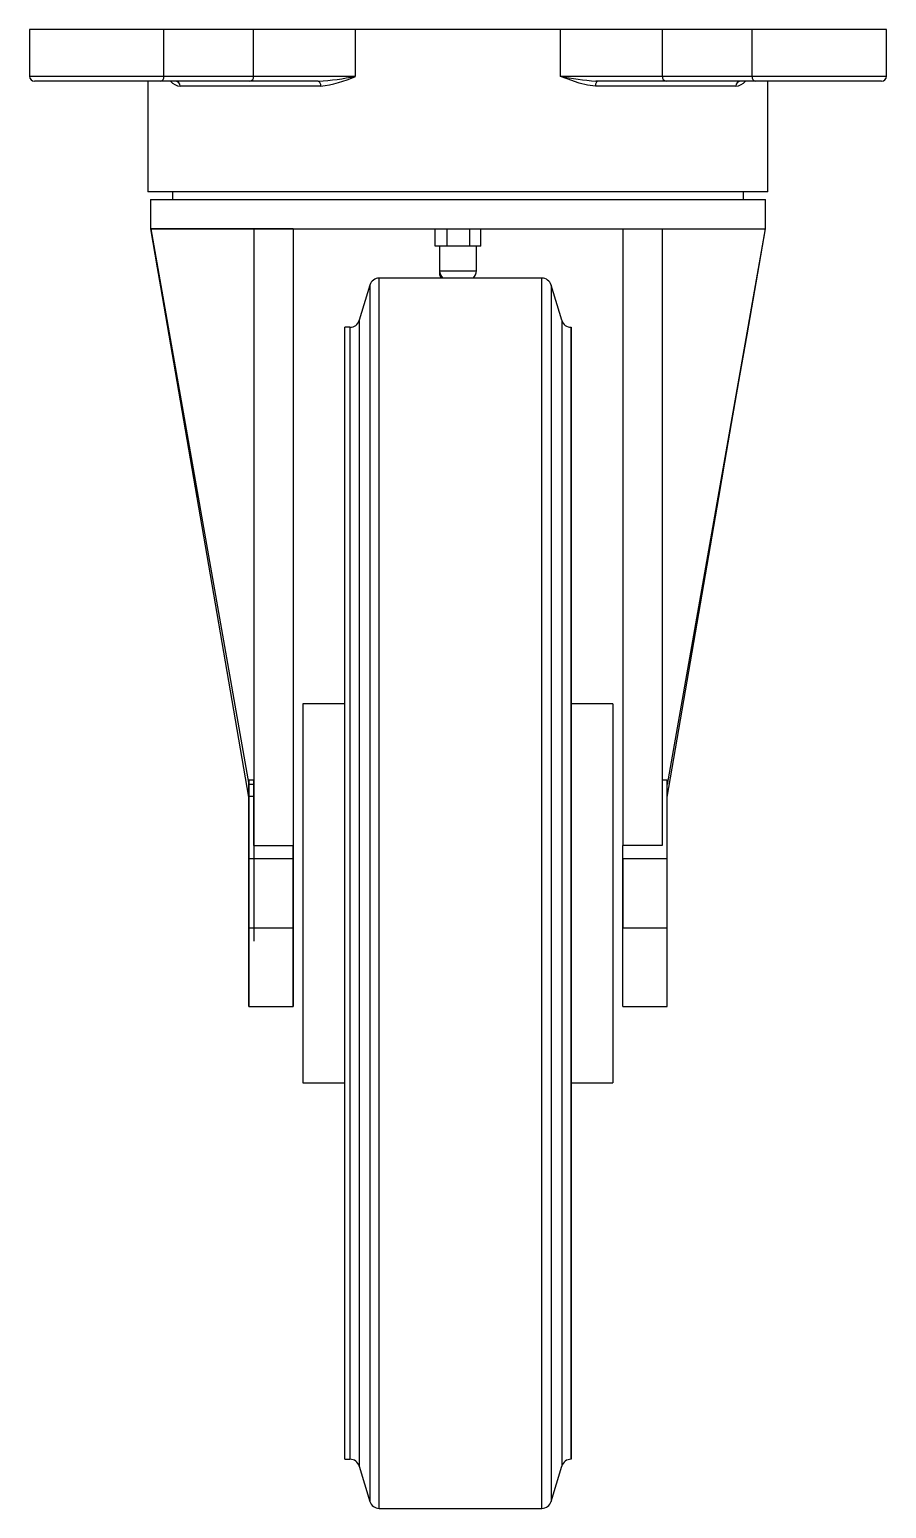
# Model space of a CAD drawing. Extents: x 10 to 761, y 10 to 873.
# Drawn here: x 586.8 to 760.9, y 325.1 to 625.6 of the extents above; entities that cross this region are included whole.
import ezdxf

# ---------------------------------------------------------------- set-up
doc = ezdxf.new("R2010")
doc.units = 0
doc.layers.get('0').update_dxf_attribs({"linetype": 'CONTINUOUS'})

msp = doc.modelspace()

# ---------------------------------------------------------------- linework, layer by layer
at = {"color": 7, "linetype": 'CONTINUOUS'}
for p, q in [((586.76, 625.61), (586.76, 616.11)), ((614.07, 625.61), (586.76, 625.61)), ((632.26, 625.61), (614.07, 625.61)), ((614.07, 616.11), (614.07, 625.61)), ((653.01, 625.61), (632.26, 625.61)), ((632.26, 616.11), (632.26, 625.61)), ((694.64, 625.61), (653.01, 625.61)), ((653.01, 616.11), (653.01, 625.61)), ((715.39, 625.61), (694.64, 625.61)), ((694.64, 616.11), (694.64, 625.61)), ((733.57, 625.61), (715.39, 625.61)), ((715.39, 616.11), (715.39, 625.61)), ((760.89, 625.61), (733.57, 625.61)), ((733.57, 616.11), (733.57, 625.61)), ((760.89, 616.11), (760.89, 625.61)), ((586.76, 616.11), (614.07, 616.11)), ((614.07, 616.11), (632.26, 616.11)), ((632.26, 616.11), (653.01, 616.11)), ((694.64, 616.11), (715.39, 616.11)), ((715.39, 616.11), (733.57, 616.11)), ((733.57, 616.11), (760.89, 616.11)), ((613.37, 615.11), (587.76, 615.11)), ((610.82, 615.11), (610.82, 592.61)), ((631.55, 615.11), (613.37, 615.11)), ((645.88, 614.11), (617.36, 614.11)), ((645.44, 615.11), (631.55, 615.11)), ((730.29, 614.11), (701.77, 614.11)), ((702.21, 615.11), (701.85, 615.14)), ((716.1, 615.11), (702.21, 615.11)), ((734.28, 615.11), (716.1, 615.11)), ((759.89, 615.11), (734.28, 615.11)), ((736.82, 592.61), (736.82, 615.11)), ((736.82, 592.61), (610.82, 592.61)), ((615.82, 592.61), (615.82, 591.11)), ((731.82, 591.11), (731.82, 592.61)), ((611.32, 591.11), (611.32, 585.11)), ((611.32, 591.11), (736.32, 591.11)), ((736.32, 585.11), (736.32, 591.11)), ((611.32, 585.11), (611.42, 585.11)), ((611.42, 585.11), (611.32, 585.11)), ((611.42, 585.11), (631.32, 472.19)), ((620.83, 530.52), (611.42, 585.11)), ((611.42, 585.11), (632.32, 585.11)), ((632.32, 585.11), (611.42, 585.11)), ((632.32, 585.11), (632.32, 459.83)), ((632.32, 585.11), (640.32, 585.11)), ((640.32, 585.11), (632.32, 585.11)), ((632.32, 585.11), (632.32, 472.19)), ((632.32, 585.11), (632.32, 469.77)), ((640.32, 585.11), (640.32, 459.83)), ((640.32, 585.11), (640.32, 440.39)), ((669.21, 581.61), (669.21, 585.11)), ((671.63, 581.61), (671.63, 585.11)), ((676.25, 581.61), (676.25, 585.11)), ((678.44, 581.61), (678.44, 585.11)), ((707.32, 585.11), (707.32, 459.83)), ((715.32, 585.11), (715.32, 459.83)), ((736.23, 585.11), (716.32, 472.19)), ((671.63, 581.61), (669.21, 581.61)), ((670.07, 581.61), (670.07, 576.61)), ((676.25, 581.61), (671.63, 581.61)), ((678.44, 581.61), (676.25, 581.61)), ((677.57, 576.61), (677.57, 581.61)), ((690.85, 575.11), (657.82, 575.11)), ((657.82, 325.11), (657.82, 575.11)), ((670.07, 576.61), (677.57, 576.61)), ((670.41, 575.5), (670.59, 575.11)), ((690.85, 325.11), (690.85, 575.11)), ((655.91, 573.68), (653.76, 566.53)), ((655.91, 573.68), (655.91, 326.53)), ((694.91, 566.53), (692.76, 573.68)), ((692.76, 573.68), (692.76, 326.53)), ((651.85, 565.11), (650.82, 565.11)), ((650.82, 450.11), (650.82, 565.11)), ((651.85, 565.11), (651.85, 335.11)), ((653.76, 566.53), (653.76, 333.68)), ((694.91, 566.53), (694.91, 333.68)), ((696.82, 565.11), (696.82, 335.11)), ((696.82, 450.11), (696.82, 565.11)), ((631.32, 469.65), (620.83, 530.52)), ((716.32, 469.65), (726.82, 530.52)), ((650.82, 488.61), (642.32, 488.61)), ((642.32, 488.61), (642.32, 411.61)), ((705.32, 488.61), (696.82, 488.61)), ((705.32, 488.61), (705.32, 411.61)), ((632.32, 473.11), (631.32, 473.11)), ((631.32, 427.11), (631.32, 473.11)), ((631.32, 473.11), (631.32, 472.19)), ((632.32, 472.19), (631.32, 472.19)), ((631.32, 472.19), (631.32, 469.65)), ((632.32, 459.83), (632.32, 473.1)), ((716.32, 473.11), (715.32, 473.11)), ((716.32, 427.11), (716.32, 473.11)), ((632.32, 469.77), (631.32, 469.77)), ((631.32, 469.77), (631.32, 427.11)), ((631.32, 469.77), (631.32, 469.65)), ((632.32, 469.77), (632.32, 440.39)), ((632.32, 459.83), (640.32, 459.83)), ((640.32, 427.11), (640.32, 459.83)), ((707.32, 427.11), (707.32, 459.83)), ((715.32, 459.83), (707.32, 459.83)), ((631.32, 443.11), (631.32, 457.11)), ((640.32, 457.11), (631.32, 457.11)), ((640.32, 443.11), (640.32, 457.11)), ((707.32, 457.11), (707.32, 443.11)), ((716.32, 457.11), (707.32, 457.11)), ((716.32, 443.11), (716.32, 457.11)), ((650.82, 335.11), (650.82, 450.11)), ((696.82, 335.11), (696.82, 450.11)), ((631.32, 443.11), (640.32, 443.11)), ((707.32, 443.11), (716.32, 443.11)), ((640.32, 440.39), (640.32, 427.11)), ((631.32, 427.11), (640.32, 427.11)), ((707.32, 427.11), (716.32, 427.11)), ((642.32, 411.61), (650.82, 411.61)), ((696.82, 411.61), (705.32, 411.61)), ((650.82, 335.11), (651.85, 335.11)), ((653.76, 333.68), (655.91, 326.53)), ((692.76, 326.53), (694.91, 333.68)), ((657.82, 325.11), (690.85, 325.11))]:
    msp.add_line(p, q, dxfattribs=at)
at = {"color": 7, "linetype": 'CONTINUOUS', "flags": 128}
for points in [[(701.77, 614.11), (700.12, 614.28), (698.48, 614.69), (696.01, 615.57), (694.66, 616.1), (694.64, 616.11)], [(645.44, 615.11), (645.52, 615.09), (645.61, 615.03), (645.68, 614.94), (645.75, 614.82), (645.8, 614.66), (645.85, 614.49), (645.87, 614.3), (645.88, 614.11)], [(702.21, 615.11), (702.12, 615.09), (702.04, 615.03), (701.96, 614.94), (701.9, 614.82), (701.84, 614.66), (701.8, 614.49), (701.78, 614.3), (701.77, 614.11)], [(611.32, 585.11), (612.71, 577.21), (614.12, 569.1), (615.58, 560.77), (617.16, 551.7), (618.91, 541.63), (620.83, 530.52)], [(707.32, 585.11), (709.42, 585.11), (711.45, 585.11), (713.42, 585.11), (715.32, 585.11)], [(726.82, 530.52), (728.06, 537.73), (729.41, 545.56), (730.9, 554.08), (732.56, 563.61), (734.41, 574.18), (736.32, 585.11)], [(736.32, 585.11), (736.32, 585.11), (736.23, 585.11)], [(670.07, 576.6), (670.08, 576.07), (670.31, 575.11)]]:
    msp.add_lwpolyline(points, dxfattribs=at)
at = {"color": 7, "linetype": 'CONTINUOUS'}
for points in [[(611.42, 585.11, 0), (611.43, 585.11, 0), (611.45, 585.11, 0), (611.46, 585.11, 0), (611.48, 585.11, 0), (611.49, 585.11, 0), (611.5, 585.11, 0), (611.52, 585.11, 0), (611.53, 585.11, 0), (611.55, 585.11, 0), (611.56, 585.11, 0), (611.57, 585.11, 0), (611.59, 585.11, 0), (611.6, 585.11, 0), (611.62, 585.11, 0), (611.63, 585.11, 0), (611.65, 585.11, 0), (611.66, 585.11, 0), (611.68, 585.11, 0), (611.69, 585.11, 0), (611.71, 585.11, 0), (611.73, 585.11, 0), (611.74, 585.11, 0), (611.76, 585.11, 0), (611.77, 585.11, 0), (611.79, 585.11, 0), (611.81, 585.11, 0), (611.83, 585.11, 0), (611.84, 585.11, 0), (611.86, 585.11, 0), (611.88, 585.11, 0), (611.9, 585.11, 0), (611.92, 585.11, 0), (611.94, 585.11, 0), (611.96, 585.11, 0), (611.98, 585.11, 0), (612, 585.11, 0), (612.02, 585.11, 0), (612.04, 585.11, 0), (612.06, 585.11, 0), (612.08, 585.11, 0), (612.1, 585.11, 0), (612.13, 585.11, 0), (612.15, 585.11, 0), (612.17, 585.11, 0), (612.2, 585.11, 0), (612.22, 585.11, 0), (612.25, 585.11, 0), (612.27, 585.11, 0), (612.3, 585.11, 0), (612.32, 585.11, 0), (612.35, 585.11, 0), (612.38, 585.11, 0), (612.41, 585.11, 0), (612.43, 585.11, 0), (612.46, 585.11, 0), (612.49, 585.11, 0), (612.52, 585.11, 0), (612.55, 585.11, 0), (612.58, 585.11, 0), (612.61, 585.11, 0), (612.64, 585.11, 0), (612.68, 585.11, 0), (612.71, 585.11, 0), (612.74, 585.11, 0), (612.77, 585.11, 0), (612.81, 585.11, 0), (612.84, 585.11, 0), (612.88, 585.11, 0), (612.91, 585.11, 0), (612.95, 585.11, 0), (612.98, 585.11, 0), (613.02, 585.11, 0), (613.05, 585.11, 0), (613.09, 585.11, 0), (613.13, 585.11, 0), (613.17, 585.11, 0), (613.21, 585.11, 0), (613.24, 585.11, 0), (613.28, 585.11, 0), (613.32, 585.11, 0), (613.36, 585.11, 0), (613.4, 585.11, 0), (613.44, 585.11, 0), (613.48, 585.11, 0), (613.52, 585.11, 0), (613.56, 585.11, 0), (613.61, 585.11, 0), (613.65, 585.11, 0), (613.69, 585.11, 0), (613.73, 585.11, 0), (613.77, 585.11, 0), (613.82, 585.11, 0), (613.86, 585.11, 0), (613.91, 585.11, 0), (613.95, 585.11, 0), (613.99, 585.11, 0), (614.04, 585.11, 0), (614.09, 585.11, 0), (614.13, 585.11, 0), (614.18, 585.11, 0), (614.22, 585.11, 0), (614.27, 585.11, 0), (614.32, 585.11, 0), (614.37, 585.11, 0), (614.41, 585.11, 0), (614.46, 585.11, 0), (614.51, 585.11, 0), (614.56, 585.11, 0), (614.61, 585.11, 0), (614.66, 585.11, 0), (614.71, 585.11, 0), (614.76, 585.11, 0), (614.81, 585.11, 0), (614.86, 585.11, 0), (614.91, 585.11, 0), (614.96, 585.11, 0), (615.01, 585.11, 0), (615.07, 585.11, 0), (615.12, 585.11, 0), (615.17, 585.11, 0), (615.23, 585.11, 0), (615.28, 585.11, 0), (615.33, 585.11, 0), (615.39, 585.11, 0), (615.44, 585.11, 0), (615.5, 585.11, 0), (615.55, 585.11, 0), (615.61, 585.11, 0), (615.67, 585.11, 0), (615.72, 585.11, 0), (615.78, 585.11, 0), (615.84, 585.11, 0), (615.89, 585.11, 0), (615.95, 585.11, 0), (616.01, 585.11, 0), (616.07, 585.11, 0), (616.13, 585.11, 0), (616.19, 585.11, 0), (616.25, 585.11, 0), (616.31, 585.11, 0), (616.37, 585.11, 0), (616.43, 585.11, 0), (616.49, 585.11, 0), (616.55, 585.11, 0), (616.62, 585.11, 0), (616.68, 585.11, 0), (616.74, 585.11, 0), (616.8, 585.11, 0), (616.87, 585.11, 0), (616.93, 585.11, 0), (616.99, 585.11, 0), (617.06, 585.11, 0), (617.12, 585.11, 0), (617.19, 585.11, 0), (617.25, 585.11, 0), (617.32, 585.11, 0), (617.39, 585.11, 0), (617.45, 585.11, 0), (617.52, 585.11, 0), (617.59, 585.11, 0), (617.65, 585.11, 0), (617.72, 585.11, 0), (617.79, 585.11, 0), (617.86, 585.11, 0), (617.93, 585.11, 0), (618, 585.11, 0), (618.07, 585.11, 0), (618.14, 585.11, 0), (618.21, 585.11, 0), (618.28, 585.11, 0), (618.35, 585.11, 0), (618.42, 585.11, 0), (618.49, 585.11, 0), (618.57, 585.11, 0), (618.64, 585.11, 0), (618.71, 585.11, 0), (618.78, 585.11, 0), (618.86, 585.11, 0), (618.93, 585.11, 0), (619, 585.11, 0), (619.08, 585.11, 0), (619.15, 585.11, 0), (619.23, 585.11, 0), (619.3, 585.11, 0), (619.38, 585.11, 0), (619.46, 585.11, 0), (619.53, 585.11, 0), (619.61, 585.11, 0), (619.69, 585.11, 0), (619.76, 585.11, 0), (619.84, 585.11, 0), (619.92, 585.11, 0), (620, 585.11, 0), (620.08, 585.11, 0), (620.16, 585.11, 0), (620.24, 585.11, 0), (620.32, 585.11, 0), (620.39, 585.11, 0), (620.48, 585.11, 0), (620.56, 585.11, 0), (620.64, 585.11, 0), (620.72, 585.11, 0), (620.8, 585.11, 0), (620.88, 585.11, 0), (620.97, 585.11, 0), (621.05, 585.11, 0), (621.13, 585.11, 0), (621.21, 585.11, 0), (621.3, 585.11, 0), (621.38, 585.11, 0), (621.47, 585.11, 0), (621.55, 585.11, 0), (621.63, 585.11, 0), (621.72, 585.11, 0), (621.81, 585.11, 0), (621.89, 585.11, 0), (621.98, 585.11, 0), (622.07, 585.11, 0), (622.15, 585.11, 0), (622.24, 585.11, 0), (622.33, 585.11, 0), (622.41, 585.11, 0), (622.5, 585.11, 0), (622.59, 585.11, 0), (622.68, 585.11, 0), (622.77, 585.11, 0), (622.86, 585.11, 0), (622.95, 585.11, 0), (623.04, 585.11, 0), (623.13, 585.11, 0), (623.22, 585.11, 0), (623.31, 585.11, 0), (623.4, 585.11, 0), (623.49, 585.11, 0), (623.58, 585.11, 0), (623.67, 585.11, 0), (623.77, 585.11, 0), (623.86, 585.11, 0), (623.95, 585.11, 0), (624.04, 585.11, 0), (624.14, 585.11, 0), (624.23, 585.11, 0), (624.33, 585.11, 0), (624.42, 585.11, 0), (624.51, 585.11, 0), (624.61, 585.11, 0), (624.7, 585.11, 0), (624.8, 585.11, 0), (624.9, 585.11, 0), (624.99, 585.11, 0), (625.09, 585.11, 0), (625.18, 585.11, 0), (625.28, 585.11, 0), (625.38, 585.11, 0), (625.48, 585.11, 0), (625.58, 585.11, 0), (625.67, 585.11, 0), (625.77, 585.11, 0), (625.87, 585.11, 0), (625.97, 585.11, 0), (626.07, 585.11, 0), (626.17, 585.11, 0), (626.27, 585.11, 0), (626.37, 585.11, 0), (626.47, 585.11, 0), (626.57, 585.11, 0), (626.67, 585.11, 0), (626.77, 585.11, 0), (626.87, 585.11, 0), (626.98, 585.11, 0), (627.08, 585.11, 0), (627.18, 585.11, 0), (627.28, 585.11, 0), (627.39, 585.11, 0), (627.49, 585.11, 0), (627.6, 585.11, 0), (627.7, 585.11, 0), (627.8, 585.11, 0), (627.91, 585.11, 0), (628.01, 585.11, 0), (628.12, 585.11, 0), (628.22, 585.11, 0), (628.33, 585.11, 0), (628.44, 585.11, 0), (628.54, 585.11, 0), (628.65, 585.11, 0), (628.76, 585.11, 0), (628.87, 585.11, 0), (628.97, 585.11, 0), (629.08, 585.11, 0), (629.19, 585.11, 0), (629.3, 585.11, 0), (629.41, 585.11, 0), (629.52, 585.11, 0), (629.63, 585.11, 0), (629.74, 585.11, 0), (629.85, 585.11, 0), (629.96, 585.11, 0), (630.07, 585.11, 0), (630.18, 585.11, 0), (630.29, 585.11, 0), (630.4, 585.11, 0), (630.51, 585.11, 0), (630.63, 585.11, 0), (630.74, 585.11, 0), (630.85, 585.11, 0), (630.96, 585.11, 0), (631.08, 585.11, 0), (631.19, 585.11, 0), (631.3, 585.11, 0), (631.42, 585.11, 0), (631.53, 585.11, 0), (631.64, 585.11, 0), (631.76, 585.11, 0), (631.87, 585.11, 0), (631.98, 585.11, 0), (632.1, 585.11, 0), (632.21, 585.11, 0), (632.32, 585.11, 0)], [(640.32, 585.11, 0), (640.47, 585.11, 0), (640.62, 585.11, 0), (640.76, 585.11, 0), (640.91, 585.11, 0), (641.05, 585.11, 0), (641.2, 585.11, 0), (641.35, 585.11, 0), (641.49, 585.11, 0), (641.64, 585.11, 0), (641.79, 585.11, 0), (641.93, 585.11, 0), (642.08, 585.11, 0), (642.23, 585.11, 0), (642.37, 585.11, 0), (642.52, 585.11, 0), (642.67, 585.11, 0), (642.81, 585.11, 0), (642.96, 585.11, 0), (643.11, 585.11, 0), (643.26, 585.11, 0), (643.4, 585.11, 0), (643.55, 585.11, 0), (643.7, 585.11, 0), (643.85, 585.11, 0), (644, 585.11, 0), (644.15, 585.11, 0), (644.3, 585.11, 0), (644.45, 585.11, 0), (644.6, 585.11, 0), (644.75, 585.11, 0), (644.9, 585.11, 0), (645.05, 585.11, 0), (645.2, 585.11, 0), (645.35, 585.11, 0), (645.5, 585.11, 0), (645.65, 585.11, 0), (645.8, 585.11, 0), (645.96, 585.11, 0), (646.11, 585.11, 0), (646.26, 585.11, 0), (646.41, 585.11, 0), (646.57, 585.11, 0), (646.72, 585.11, 0), (646.87, 585.11, 0), (647.03, 585.11, 0), (647.18, 585.11, 0), (647.34, 585.11, 0), (647.49, 585.11, 0), (647.64, 585.11, 0), (647.8, 585.11, 0), (647.95, 585.11, 0), (648.11, 585.11, 0), (648.26, 585.11, 0), (648.42, 585.11, 0), (648.58, 585.11, 0), (648.73, 585.11, 0), (648.89, 585.11, 0), (649.05, 585.11, 0), (649.2, 585.11, 0), (649.36, 585.11, 0), (649.52, 585.11, 0), (649.67, 585.11, 0), (649.83, 585.11, 0), (649.99, 585.11, 0), (650.15, 585.11, 0), (650.3, 585.11, 0), (650.46, 585.11, 0), (650.62, 585.11, 0), (650.78, 585.11, 0), (650.94, 585.11, 0), (651.1, 585.11, 0), (651.26, 585.11, 0), (651.41, 585.11, 0), (651.57, 585.11, 0), (651.73, 585.11, 0), (651.89, 585.11, 0), (652.05, 585.11, 0), (652.21, 585.11, 0), (652.37, 585.11, 0), (652.53, 585.11, 0), (652.69, 585.11, 0), (652.85, 585.11, 0), (653.01, 585.11, 0), (653.17, 585.11, 0), (653.34, 585.11, 0), (653.5, 585.11, 0), (653.66, 585.11, 0), (653.82, 585.11, 0), (653.98, 585.11, 0), (654.14, 585.11, 0), (654.3, 585.11, 0), (654.47, 585.11, 0), (654.63, 585.11, 0), (654.79, 585.11, 0), (654.95, 585.11, 0), (655.11, 585.11, 0), (655.28, 585.11, 0), (655.44, 585.11, 0), (655.6, 585.11, 0), (655.77, 585.11, 0), (655.93, 585.11, 0), (656.09, 585.11, 0), (656.26, 585.11, 0), (656.42, 585.11, 0), (656.58, 585.11, 0), (656.75, 585.11, 0), (656.91, 585.11, 0), (657.08, 585.11, 0), (657.24, 585.11, 0), (657.4, 585.11, 0), (657.57, 585.11, 0), (657.73, 585.11, 0), (657.9, 585.11, 0), (658.06, 585.11, 0), (658.23, 585.11, 0), (658.39, 585.11, 0), (658.56, 585.11, 0), (658.72, 585.11, 0), (658.89, 585.11, 0), (659.05, 585.11, 0), (659.22, 585.11, 0), (659.38, 585.11, 0), (659.55, 585.11, 0), (659.72, 585.11, 0), (659.88, 585.11, 0), (660.05, 585.11, 0), (660.22, 585.11, 0), (660.38, 585.11, 0), (660.55, 585.11, 0), (660.72, 585.11, 0), (660.88, 585.11, 0), (661.05, 585.11, 0), (661.22, 585.11, 0), (661.38, 585.11, 0), (661.55, 585.11, 0), (661.72, 585.11, 0), (661.88, 585.11, 0), (662.05, 585.11, 0), (662.22, 585.11, 0), (662.38, 585.11, 0), (662.55, 585.11, 0), (662.72, 585.11, 0), (662.89, 585.11, 0), (663.06, 585.11, 0), (663.22, 585.11, 0), (663.39, 585.11, 0), (663.56, 585.11, 0), (663.73, 585.11, 0), (663.9, 585.11, 0), (664.07, 585.11, 0), (664.23, 585.11, 0), (664.4, 585.11, 0), (664.57, 585.11, 0), (664.74, 585.11, 0), (664.91, 585.11, 0), (665.08, 585.11, 0), (665.24, 585.11, 0), (665.41, 585.11, 0), (665.58, 585.11, 0), (665.75, 585.11, 0), (665.92, 585.11, 0), (666.09, 585.11, 0), (666.26, 585.11, 0), (666.43, 585.11, 0), (666.6, 585.11, 0), (666.77, 585.11, 0), (666.94, 585.11, 0), (667.11, 585.11, 0), (667.27, 585.11, 0), (667.44, 585.11, 0), (667.61, 585.11, 0), (667.78, 585.11, 0), (667.95, 585.11, 0), (668.12, 585.11, 0), (668.29, 585.11, 0), (668.46, 585.11, 0), (668.63, 585.11, 0), (668.8, 585.11, 0), (668.97, 585.11, 0), (669.14, 585.11, 0), (669.31, 585.11, 0), (669.48, 585.11, 0), (669.65, 585.11, 0), (669.82, 585.11, 0), (669.99, 585.11, 0), (670.16, 585.11, 0), (670.33, 585.11, 0), (670.5, 585.11, 0), (670.67, 585.11, 0), (670.84, 585.11, 0), (671.01, 585.11, 0), (671.18, 585.11, 0), (671.35, 585.11, 0), (671.52, 585.11, 0), (671.69, 585.11, 0), (671.86, 585.11, 0), (672.03, 585.11, 0), (672.21, 585.11, 0), (672.37, 585.11, 0), (672.55, 585.11, 0), (672.72, 585.11, 0), (672.89, 585.11, 0), (673.06, 585.11, 0), (673.23, 585.11, 0), (673.4, 585.11, 0), (673.57, 585.11, 0), (673.74, 585.11, 0), (673.91, 585.11, 0), (674.08, 585.11, 0), (674.25, 585.11, 0), (674.42, 585.11, 0), (674.59, 585.11, 0), (674.76, 585.11, 0), (674.93, 585.11, 0), (675.1, 585.11, 0), (675.27, 585.11, 0), (675.44, 585.11, 0), (675.61, 585.11, 0), (675.78, 585.11, 0), (675.95, 585.11, 0), (676.12, 585.11, 0), (676.29, 585.11, 0), (676.46, 585.11, 0), (676.63, 585.11, 0), (676.8, 585.11, 0), (676.98, 585.11, 0), (677.14, 585.11, 0), (677.32, 585.11, 0), (677.49, 585.11, 0), (677.65, 585.11, 0), (677.83, 585.11, 0), (678, 585.11, 0), (678.16, 585.11, 0), (678.34, 585.11, 0), (678.5, 585.11, 0), (678.67, 585.11, 0), (678.85, 585.11, 0), (679.01, 585.11, 0), (679.18, 585.11, 0), (679.36, 585.11, 0), (679.52, 585.11, 0), (679.69, 585.11, 0), (679.86, 585.11, 0), (680.03, 585.11, 0), (680.2, 585.11, 0), (680.37, 585.11, 0), (680.54, 585.11, 0), (680.71, 585.11, 0), (680.88, 585.11, 0), (681.05, 585.11, 0), (681.22, 585.11, 0), (681.39, 585.11, 0), (681.56, 585.11, 0), (681.73, 585.11, 0), (681.89, 585.11, 0), (682.06, 585.11, 0), (682.23, 585.11, 0), (682.4, 585.11, 0), (682.57, 585.11, 0), (682.74, 585.11, 0), (682.91, 585.11, 0), (683.08, 585.11, 0), (683.25, 585.11, 0), (683.41, 585.11, 0), (683.58, 585.11, 0), (683.75, 585.11, 0), (683.92, 585.11, 0), (684.09, 585.11, 0), (684.25, 585.11, 0), (684.42, 585.11, 0), (684.59, 585.11, 0), (684.76, 585.11, 0), (684.93, 585.11, 0), (685.09, 585.11, 0), (685.26, 585.11, 0), (685.43, 585.11, 0), (685.6, 585.11, 0), (685.76, 585.11, 0), (685.93, 585.11, 0), (686.1, 585.11, 0), (686.26, 585.11, 0), (686.43, 585.11, 0), (686.6, 585.11, 0), (686.77, 585.11, 0), (686.93, 585.11, 0), (687.1, 585.11, 0), (687.27, 585.11, 0), (687.43, 585.11, 0), (687.6, 585.11, 0), (687.76, 585.11, 0), (687.93, 585.11, 0), (688.1, 585.11, 0), (688.26, 585.11, 0), (688.43, 585.11, 0), (688.59, 585.11, 0), (688.76, 585.11, 0), (688.92, 585.11, 0), (689.09, 585.11, 0), (689.25, 585.11, 0), (689.42, 585.11, 0), (689.59, 585.11, 0), (689.75, 585.11, 0), (689.91, 585.11, 0), (690.08, 585.11, 0), (690.24, 585.11, 0), (690.41, 585.11, 0), (690.57, 585.11, 0), (690.74, 585.11, 0), (690.9, 585.11, 0), (691.06, 585.11, 0), (691.23, 585.11, 0), (691.39, 585.11, 0), (691.55, 585.11, 0), (691.72, 585.11, 0), (691.88, 585.11, 0), (692.04, 585.11, 0), (692.21, 585.11, 0), (692.37, 585.11, 0), (692.53, 585.11, 0), (692.7, 585.11, 0), (692.86, 585.11, 0), (693.02, 585.11, 0), (693.18, 585.11, 0), (693.34, 585.11, 0), (693.5, 585.11, 0), (693.67, 585.11, 0), (693.83, 585.11, 0), (693.99, 585.11, 0), (694.15, 585.11, 0), (694.31, 585.11, 0), (694.47, 585.11, 0), (694.63, 585.11, 0), (694.79, 585.11, 0), (694.95, 585.11, 0), (695.12, 585.11, 0), (695.27, 585.11, 0), (695.43, 585.11, 0), (695.6, 585.11, 0), (695.75, 585.11, 0), (695.91, 585.11, 0), (696.07, 585.11, 0), (696.23, 585.11, 0), (696.39, 585.11, 0), (696.55, 585.11, 0), (696.71, 585.11, 0), (696.87, 585.11, 0), (697.03, 585.11, 0), (697.18, 585.11, 0), (697.34, 585.11, 0), (697.5, 585.11, 0), (697.66, 585.11, 0), (697.82, 585.11, 0), (697.97, 585.11, 0), (698.13, 585.11, 0), (698.29, 585.11, 0), (698.44, 585.11, 0), (698.6, 585.11, 0), (698.76, 585.11, 0), (698.91, 585.11, 0), (699.07, 585.11, 0), (699.23, 585.11, 0), (699.38, 585.11, 0), (699.54, 585.11, 0), (699.69, 585.11, 0), (699.85, 585.11, 0), (700, 585.11, 0), (700.16, 585.11, 0), (700.31, 585.11, 0), (700.47, 585.11, 0), (700.62, 585.11, 0), (700.77, 585.11, 0), (700.93, 585.11, 0), (701.08, 585.11, 0), (701.23, 585.11, 0), (701.39, 585.11, 0), (701.54, 585.11, 0), (701.69, 585.11, 0), (701.84, 585.11, 0), (702, 585.11, 0), (702.15, 585.11, 0), (702.3, 585.11, 0), (702.45, 585.11, 0), (702.6, 585.11, 0), (702.75, 585.11, 0), (702.9, 585.11, 0), (703.05, 585.11, 0), (703.2, 585.11, 0), (703.35, 585.11, 0), (703.5, 585.11, 0), (703.65, 585.11, 0), (703.8, 585.11, 0), (703.95, 585.11, 0), (704.09, 585.11, 0), (704.24, 585.11, 0), (704.39, 585.11, 0), (704.54, 585.11, 0), (704.68, 585.11, 0), (704.83, 585.11, 0), (704.98, 585.11, 0), (705.13, 585.11, 0), (705.27, 585.11, 0), (705.42, 585.11, 0), (705.57, 585.11, 0), (705.72, 585.11, 0), (705.86, 585.11, 0), (706.01, 585.11, 0), (706.15, 585.11, 0), (706.3, 585.11, 0), (706.45, 585.11, 0), (706.59, 585.11, 0), (706.74, 585.11, 0), (706.88, 585.11, 0), (707.03, 585.11, 0), (707.18, 585.11, 0), (707.32, 585.11, 0)], [(715.32, 585.11, 0), (715.44, 585.11, 0), (715.55, 585.11, 0), (715.66, 585.11, 0), (715.78, 585.11, 0), (715.89, 585.11, 0), (716, 585.11, 0), (716.12, 585.11, 0), (716.23, 585.11, 0), (716.34, 585.11, 0), (716.46, 585.11, 0), (716.57, 585.11, 0), (716.68, 585.11, 0), (716.8, 585.11, 0), (716.91, 585.11, 0), (717.02, 585.11, 0), (717.13, 585.11, 0), (717.24, 585.11, 0), (717.36, 585.11, 0), (717.47, 585.11, 0), (717.58, 585.11, 0), (717.69, 585.11, 0), (717.8, 585.11, 0), (717.91, 585.11, 0), (718.02, 585.11, 0), (718.13, 585.11, 0), (718.24, 585.11, 0), (718.35, 585.11, 0), (718.46, 585.11, 0), (718.57, 585.11, 0), (718.67, 585.11, 0), (718.78, 585.11, 0), (718.89, 585.11, 0), (719, 585.11, 0), (719.1, 585.11, 0), (719.21, 585.11, 0), (719.32, 585.11, 0), (719.42, 585.11, 0), (719.53, 585.11, 0), (719.63, 585.11, 0), (719.74, 585.11, 0), (719.84, 585.11, 0), (719.95, 585.11, 0), (720.05, 585.11, 0), (720.16, 585.11, 0), (720.26, 585.11, 0), (720.36, 585.11, 0), (720.47, 585.11, 0), (720.57, 585.11, 0), (720.67, 585.11, 0), (720.77, 585.11, 0), (720.88, 585.11, 0), (720.98, 585.11, 0), (721.08, 585.11, 0), (721.18, 585.11, 0), (721.28, 585.11, 0), (721.38, 585.11, 0), (721.48, 585.11, 0), (721.58, 585.11, 0), (721.68, 585.11, 0), (721.78, 585.11, 0), (721.88, 585.11, 0), (721.98, 585.11, 0), (722.07, 585.11, 0), (722.17, 585.11, 0), (722.27, 585.11, 0), (722.37, 585.11, 0), (722.46, 585.11, 0), (722.56, 585.11, 0), (722.65, 585.11, 0), (722.75, 585.11, 0), (722.85, 585.11, 0), (722.94, 585.11, 0), (723.04, 585.11, 0), (723.13, 585.11, 0), (723.23, 585.11, 0), (723.32, 585.11, 0), (723.42, 585.11, 0), (723.51, 585.11, 0), (723.6, 585.11, 0), (723.7, 585.11, 0), (723.79, 585.11, 0), (723.88, 585.11, 0), (723.97, 585.11, 0), (724.07, 585.11, 0), (724.16, 585.11, 0), (724.25, 585.11, 0), (724.34, 585.11, 0), (724.43, 585.11, 0), (724.52, 585.11, 0), (724.61, 585.11, 0), (724.7, 585.11, 0), (724.79, 585.11, 0), (724.88, 585.11, 0), (724.97, 585.11, 0), (725.06, 585.11, 0), (725.15, 585.11, 0), (725.23, 585.11, 0), (725.32, 585.11, 0), (725.41, 585.11, 0), (725.5, 585.11, 0), (725.58, 585.11, 0), (725.67, 585.11, 0), (725.75, 585.11, 0), (725.84, 585.11, 0), (725.93, 585.11, 0), (726.01, 585.11, 0), (726.1, 585.11, 0), (726.18, 585.11, 0), (726.27, 585.11, 0), (726.35, 585.11, 0), (726.43, 585.11, 0), (726.52, 585.11, 0), (726.6, 585.11, 0), (726.68, 585.11, 0), (726.76, 585.11, 0), (726.85, 585.11, 0), (726.93, 585.11, 0), (727.01, 585.11, 0), (727.09, 585.11, 0), (727.17, 585.11, 0), (727.25, 585.11, 0), (727.33, 585.11, 0), (727.41, 585.11, 0), (727.49, 585.11, 0), (727.57, 585.11, 0), (727.65, 585.11, 0), (727.73, 585.11, 0), (727.81, 585.11, 0), (727.88, 585.11, 0), (727.96, 585.11, 0), (728.04, 585.11, 0), (728.12, 585.11, 0), (728.19, 585.11, 0), (728.27, 585.11, 0), (728.34, 585.11, 0), (728.42, 585.11, 0), (728.49, 585.11, 0), (728.57, 585.11, 0), (728.64, 585.11, 0), (728.72, 585.11, 0), (728.79, 585.11, 0), (728.86, 585.11, 0), (728.94, 585.11, 0), (729.01, 585.11, 0), (729.08, 585.11, 0), (729.15, 585.11, 0), (729.23, 585.11, 0), (729.3, 585.11, 0), (729.37, 585.11, 0), (729.44, 585.11, 0), (729.51, 585.11, 0), (729.58, 585.11, 0), (729.65, 585.11, 0), (729.72, 585.11, 0), (729.79, 585.11, 0), (729.86, 585.11, 0), (729.92, 585.11, 0), (729.99, 585.11, 0), (730.06, 585.11, 0), (730.13, 585.11, 0), (730.2, 585.11, 0), (730.26, 585.11, 0), (730.33, 585.11, 0), (730.39, 585.11, 0), (730.46, 585.11, 0), (730.52, 585.11, 0), (730.59, 585.11, 0), (730.65, 585.11, 0), (730.72, 585.11, 0), (730.78, 585.11, 0), (730.84, 585.11, 0), (730.91, 585.11, 0), (730.97, 585.11, 0), (731.03, 585.11, 0), (731.09, 585.11, 0), (731.16, 585.11, 0), (731.22, 585.11, 0), (731.28, 585.11, 0), (731.34, 585.11, 0), (731.4, 585.11, 0), (731.46, 585.11, 0), (731.52, 585.11, 0), (731.58, 585.11, 0), (731.64, 585.11, 0), (731.7, 585.11, 0), (731.75, 585.11, 0), (731.81, 585.11, 0), (731.87, 585.11, 0), (731.92, 585.11, 0), (731.98, 585.11, 0), (732.04, 585.11, 0), (732.09, 585.11, 0), (732.15, 585.11, 0), (732.2, 585.11, 0), (732.26, 585.11, 0), (732.31, 585.11, 0), (732.37, 585.11, 0), (732.42, 585.11, 0), (732.48, 585.11, 0), (732.53, 585.11, 0), (732.58, 585.11, 0), (732.63, 585.11, 0), (732.68, 585.11, 0), (732.74, 585.11, 0), (732.79, 585.11, 0), (732.84, 585.11, 0), (732.89, 585.11, 0), (732.94, 585.11, 0), (732.99, 585.11, 0), (733.04, 585.11, 0), (733.09, 585.11, 0), (733.14, 585.11, 0), (733.19, 585.11, 0), (733.23, 585.11, 0), (733.28, 585.11, 0), (733.33, 585.11, 0), (733.38, 585.11, 0), (733.42, 585.11, 0), (733.47, 585.11, 0), (733.52, 585.11, 0), (733.56, 585.11, 0), (733.61, 585.11, 0), (733.65, 585.11, 0), (733.7, 585.11, 0), (733.74, 585.11, 0), (733.78, 585.11, 0), (733.83, 585.11, 0), (733.87, 585.11, 0), (733.92, 585.11, 0), (733.96, 585.11, 0), (734, 585.11, 0), (734.04, 585.11, 0), (734.08, 585.11, 0), (734.13, 585.11, 0), (734.17, 585.11, 0), (734.21, 585.11, 0), (734.25, 585.11, 0), (734.29, 585.11, 0), (734.33, 585.11, 0), (734.37, 585.11, 0), (734.4, 585.11, 0), (734.44, 585.11, 0), (734.48, 585.11, 0), (734.52, 585.11, 0), (734.55, 585.11, 0), (734.59, 585.11, 0), (734.63, 585.11, 0), (734.66, 585.11, 0), (734.7, 585.11, 0), (734.74, 585.11, 0), (734.77, 585.11, 0), (734.8, 585.11, 0), (734.84, 585.11, 0), (734.87, 585.11, 0), (734.9, 585.11, 0), (734.94, 585.11, 0), (734.97, 585.11, 0), (735, 585.11, 0), (735.03, 585.11, 0), (735.06, 585.11, 0), (735.1, 585.11, 0), (735.12, 585.11, 0), (735.15, 585.11, 0), (735.18, 585.11, 0), (735.21, 585.11, 0), (735.24, 585.11, 0), (735.27, 585.11, 0), (735.3, 585.11, 0), (735.32, 585.11, 0), (735.35, 585.11, 0), (735.38, 585.11, 0), (735.4, 585.11, 0), (735.43, 585.11, 0), (735.45, 585.11, 0), (735.48, 585.11, 0), (735.5, 585.11, 0), (735.52, 585.11, 0), (735.54, 585.11, 0), (735.57, 585.11, 0), (735.59, 585.11, 0), (735.61, 585.11, 0), (735.63, 585.11, 0), (735.65, 585.11, 0), (735.67, 585.11, 0), (735.69, 585.11, 0), (735.71, 585.11, 0), (735.73, 585.11, 0), (735.75, 585.11, 0), (735.77, 585.11, 0), (735.79, 585.11, 0), (735.8, 585.11, 0), (735.82, 585.11, 0), (735.84, 585.11, 0), (735.86, 585.11, 0), (735.87, 585.11, 0), (735.89, 585.11, 0), (735.91, 585.11, 0), (735.92, 585.11, 0), (735.94, 585.11, 0), (735.95, 585.11, 0), (735.97, 585.11, 0), (735.99, 585.11, 0), (736, 585.11, 0), (736.01, 585.11, 0), (736.03, 585.11, 0), (736.04, 585.11, 0), (736.06, 585.11, 0), (736.07, 585.11, 0), (736.09, 585.11, 0), (736.1, 585.11, 0), (736.12, 585.11, 0), (736.13, 585.11, 0), (736.14, 585.11, 0), (736.16, 585.11, 0), (736.17, 585.11, 0), (736.18, 585.11, 0), (736.2, 585.11, 0), (736.21, 585.11, 0), (736.23, 585.11, 0)]]:
    msp.add_polyline3d(points, dxfattribs=at)
for centre, radius, start, end in [((587.76, 616.11), 1, 180, 270), ((613.19, 615.98), 0.893, 281.4218, 8.0495), ((631.37, 615.98), 0.893, 281.4218, 8.0495), ((640.95, 678.24), 63.29, 274.0667, 280.9835), ((642.95, 638.25), 24.32, 276.9243, 294.4281), ((706.54, 677.35), 62.38, 259.0004, 265.6863), ((716.28, 615.98), 0.893, 171.9505, 258.5782), ((734.46, 615.98), 0.893, 171.9505, 258.5782), ((759.89, 616.11), 1, 270, 0), ((617.64, 617.12), 3.03, 221.7246, 264.7216), ((616.41, 614.16), 0.952, 357.0397, 86.6967), ((730.01, 617.12), 3.03, 275.2784, 318.2754), ((731.24, 614.16), 0.952, 93.3033, 182.9603), ((657.82, 573.11), 2, 90, 163.3008), ((673.5, 576.34), 3.44, 175.1584, 201.0233), ((672.07, 576.61), 2, 180, 228.6944), ((675.57, 576.61), 2, 311.4096, 0), ((690.85, 573.11), 2, 16.6992, 90), ((651.85, 567.11), 2, 270, 343.3008), ((696.82, 567.11), 2, 196.6992, 270), ((651.85, 333.11), 2, 16.6992, 90), ((696.82, 333.11), 2, 90, 163.3008), ((657.82, 327.11), 2, 196.6992, 270), ((690.85, 327.11), 2, 270, 343.3008)]:
    msp.add_arc(centre, radius, start, end, dxfattribs=at)

doc.saveas('drawing.dxf')
